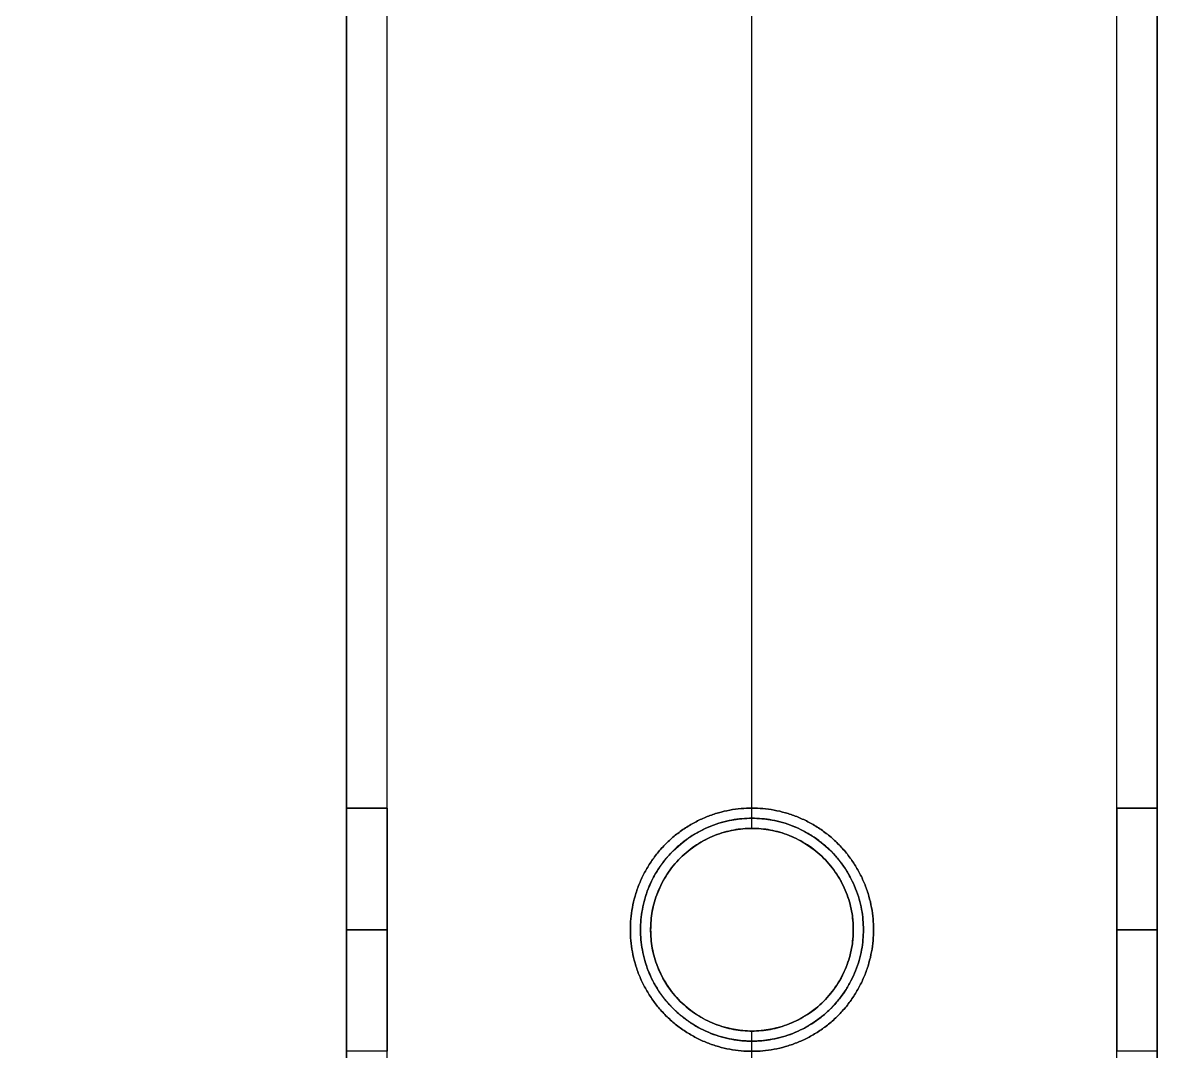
# Model space of a CAD drawing. Header units: millimetres. Extents: x -6529 to 809, y -8611 to 207.
# Drawn here: x -4696.1 to -4640.1, y -3873.4 to -3822.6 of the extents above; entities that cross this region are included whole.
import ezdxf

# ---------------------------------------------------------------- set-up
doc = ezdxf.new("R2010")
doc.units = ezdxf.units.MM
doc.header["$MEASUREMENT"] = 0
for name, color, linetype, true_color in [('gaten$11mm', 7, 'Continuous', 0xff6a35), ('platen', 7, 'Continuous', 0x007f00), ('staal', 5, 'Continuous', 0x0000ff)]:
    doc.layers.add(name, color=color, linetype=linetype, true_color=true_color)

# ---------------------------------------------------------------- blocks, each defined once
blk = doc.blocks.new('top plaat')
at = {"layer": 'platen'}
for p, q in [((20, -1175), (20, -1175, 18)), ((14.5, -1180.5), (14.5, -1180.5, 18)), ((25.5, -1180.5), (25.5, -1180.5, 18)), ((20, -1186), (20, -1186, 18))]:
    blk.add_line(p, q, dxfattribs=at)
for points in [[(0, 0), (0, -309), (0, -618), (0, -927), (0, -1236)], [(0, 0, 18), (0, -309, 18), (0, -618, 18), (0, -927, 18), (0, -1236, 18)], [(0, 0, 9), (0, -309, 9), (0, -618, 9), (0, -927, 9), (0, -1236, 9)]]:
    blk.add_open_spline(points, degree=2, knots=[4655.052018, 4655.052018, 4655.052018, 5274.345164, 5274.345164, 5893.638309, 5893.638309, 5893.638309], dxfattribs=at)
for points, knots in [([(25.5, -1180.5), (25.5, -1186), (20, -1186), (14.5, -1186), (14.5, -1180.5), (14.5, -1175), (20, -1175), (25.5, -1175), (25.5, -1180.5)], [-31.415927, -31.415927, -31.415927, -23.561945, -23.561945, -15.707963, -15.707963, -7.853982, -7.853982, 0, 0, 0]), ([(25.5, -1180.5, 18), (25.5, -1186, 18), (20, -1186, 18), (14.5, -1186, 18), (14.5, -1180.5, 18), (14.5, -1175, 18), (20, -1175, 18), (25.5, -1175, 18), (25.5, -1180.5, 18)], [-31.415927, -31.415927, -31.415927, -23.561945, -23.561945, -15.707963, -15.707963, -7.853982, -7.853982, 0, 0, 0]), ([(25.5, -1180.5, 9), (25.5, -1175, 9), (20, -1175, 9), (14.5, -1175, 9), (14.5, -1180.5, 9), (14.5, -1186, 9), (20, -1186, 9), (25.5, -1186, 9), (25.5, -1180.5, 9)], [0, 0, 0, 7.853982, 7.853982, 15.707963, 15.707963, 23.561945, 23.561945, 31.415927, 31.415927, 31.415927])]:
    blk.add_rational_spline(points, [1, 0.707106781187, 1, 0.707106781187, 1, 0.707106781187, 1, 0.707106781187, 1], degree=2, knots=knots, dxfattribs=at)

msp = doc.modelspace()

# ---------------------------------------------------------------- linework, layer by layer
at = {"layer": 'gaten$11mm'}
msp.add_circle((-4660.11, -3867.394), 5.5, dxfattribs=at)
at = {"layer": 'gaten$11mm', "extrusion": (1, 2.22045e-16, 0)}
msp.add_circle((-3867.394, 20, -4640.11), 5.5, dxfattribs=at)
at = {"layer": 'staal'}
for p, q in [((-4680.11, -3861.394, 1296), (-4678.11, -3861.394, 1296)), ((-4678.11, -3861.394, 20), (-4680.11, -3861.394, 20)), ((-4660.11, -3861.394, 38), (-4660.11, -3861.394, 40)), ((-4660.11, -3861.394), (-4660.11, -3861.394, 2)), ((-4642.11, -3861.394, 1296), (-4640.11, -3861.394, 1296)), ((-4640.11, -3861.394, 20), (-4642.11, -3861.394, 20)), ((-4660.11, -3862.394, 1314), (-4660.11, -3862.394, 1316)), ((-4660.11, -3862.394, 1276), (-4660.11, -3862.394, 1278)), ((-4680.11, -3867.394, 1290), (-4678.11, -3867.394, 1290)), ((-4680.11, -3867.394, 1302), (-4678.11, -3867.394, 1302)), ((-4678.11, -3867.394, 14), (-4680.11, -3867.394, 14)), ((-4678.11, -3867.394, 26), (-4680.11, -3867.394, 26)), ((-4666.11, -3867.394, 38), (-4666.11, -3867.394, 40)), ((-4666.11, -3867.394), (-4666.11, -3867.394, 2)), ((-4665.11, -3867.394, 1276), (-4665.11, -3867.394, 1278)), ((-4665.11, -3867.394, 1314), (-4665.11, -3867.394, 1316)), ((-4655.11, -3867.394, 1314), (-4655.11, -3867.394, 1316)), ((-4655.11, -3867.394, 1276), (-4655.11, -3867.394, 1278)), ((-4654.11, -3867.394, 38), (-4654.11, -3867.394, 40)), ((-4654.11, -3867.394), (-4654.11, -3867.394, 2)), ((-4642.11, -3867.394, 1290), (-4640.11, -3867.394, 1290)), ((-4642.11, -3867.394, 1302), (-4640.11, -3867.394, 1302)), ((-4640.11, -3867.394, 14), (-4642.11, -3867.394, 14)), ((-4640.11, -3867.394, 26), (-4642.11, -3867.394, 26)), ((-4660.11, -3872.394, 1314), (-4660.11, -3872.394, 1316)), ((-4660.11, -3872.394, 1276), (-4660.11, -3872.394, 1278)), ((-4678.11, -3873.394, 20), (-4680.11, -3873.394, 20)), ((-4660.11, -3873.394, 38), (-4660.11, -3873.394, 40)), ((-4660.11, -3873.394), (-4660.11, -3873.394, 2)), ((-4640.11, -3873.394, 20), (-4642.11, -3873.394, 20))]:
    msp.add_line(p, q, dxfattribs=at)
for points in [[(-4640.11, -5087.894), (-5956.11, -5087.894), (-5956.11, -3771.894), (-4640.11, -3771.894)], [(-4680.11, -5047.894), (-5916.11, -5047.894), (-5916.11, -3811.894), (-4680.11, -3811.894)]]:
    msp.add_lwpolyline(points, close=True, dxfattribs=at)
for centre in [(-4660.11, -3867.394, 1276), (-4660.11, -3867.394, 1315), (-4660.11, -3867.394, 1277)]:
    msp.add_circle(centre, 5, dxfattribs=at)
for points in [[(-4640.11, -5087.894, 1276), (-4640.11, -4429.894, 1276), (-4640.11, -3771.894, 1276)], [(-4640.11, -5087.894, 1316), (-4640.11, -4429.894, 1316), (-4640.11, -3771.894, 1316)], [(-4640.11, -3861.394, 1296), (-4640.11, -3816.644, 1296), (-4640.11, -3771.894, 1296)], [(-4640.11, -5087.894), (-4640.11, -4429.894), (-4640.11, -3771.894)], [(-4640.11, -5087.894, 40), (-4640.11, -4429.894, 40), (-4640.11, -3771.894, 40)], [(-4640.11, -3861.394, 20), (-4640.11, -3816.644, 20), (-4640.11, -3771.894, 20)], [(-4642.11, -5085.894, 1314), (-4642.11, -4429.894, 1314), (-4642.11, -3773.894, 1314)], [(-4642.11, -5085.894, 1278), (-4642.11, -4429.894, 1278), (-4642.11, -3773.894, 1278)], [(-4642.11, -3861.394, 1296), (-4642.11, -3817.644, 1296), (-4642.11, -3773.894, 1296)], [(-4642.11, -5085.894, 38), (-4642.11, -4429.894, 38), (-4642.11, -3773.894, 38)], [(-4642.11, -5085.894, 2), (-4642.11, -4429.894, 2), (-4642.11, -3773.894, 2)], [(-4642.11, -3861.394, 20), (-4642.11, -3817.644, 20), (-4642.11, -3773.894, 20)], [(-4660.11, -3862.394, 1316), (-4660.11, -3827.144, 1316), (-4660.11, -3791.894, 1316)], [(-4660.11, -3862.394, 1314), (-4660.11, -3827.144, 1314), (-4660.11, -3791.894, 1314)], [(-4660.11, -3862.394, 1278), (-4660.11, -3827.144, 1278), (-4660.11, -3791.894, 1278)], [(-4660.11, -3862.394, 1276), (-4660.11, -3827.144, 1276), (-4660.11, -3791.894, 1276)], [(-4660.11, -3861.394, 40), (-4660.11, -3826.644, 40), (-4660.11, -3791.894, 40)], [(-4660.11, -3861.394, 38), (-4660.11, -3826.644, 38), (-4660.11, -3791.894, 38)], [(-4660.11, -3861.394, 2), (-4660.11, -3826.644, 2), (-4660.11, -3791.894, 2)], [(-4660.11, -3861.394), (-4660.11, -3826.644), (-4660.11, -3791.894)], [(-4678.11, -5049.894, 1314), (-4678.11, -4429.894, 1314), (-4678.11, -3809.894, 1314)], [(-4678.11, -5049.894, 1278), (-4678.11, -4429.894, 1278), (-4678.11, -3809.894, 1278)], [(-4678.11, -3861.394, 1296), (-4678.11, -3835.644, 1296), (-4678.11, -3809.894, 1296)], [(-4678.11, -5049.894, 38), (-4678.11, -4429.894, 38), (-4678.11, -3809.894, 38)], [(-4678.11, -5049.894, 2), (-4678.11, -4429.894, 2), (-4678.11, -3809.894, 2)], [(-4678.11, -3861.394, 20), (-4678.11, -3835.644, 20), (-4678.11, -3809.894, 20)], [(-4680.11, -5047.894, 1276), (-4680.11, -4429.894, 1276), (-4680.11, -3811.894, 1276)], [(-4680.11, -5047.894, 1316), (-4680.11, -4429.894, 1316), (-4680.11, -3811.894, 1316)], [(-4680.11, -3861.394, 1296), (-4680.11, -3836.644, 1296), (-4680.11, -3811.894, 1296)], [(-4680.11, -5047.894), (-4680.11, -4429.894), (-4680.11, -3811.894)], [(-4680.11, -5047.894, 40), (-4680.11, -4429.894, 40), (-4680.11, -3811.894, 40)], [(-4680.11, -3861.394, 20), (-4680.11, -3836.644, 20), (-4680.11, -3811.894, 20)], [(-4660.11, -3937.394, 1316), (-4660.11, -3904.894, 1316), (-4660.11, -3872.394, 1316)], [(-4660.11, -3937.394, 1314), (-4660.11, -3904.894, 1314), (-4660.11, -3872.394, 1314)], [(-4660.11, -3937.394, 1278), (-4660.11, -3904.894, 1278), (-4660.11, -3872.394, 1278)], [(-4660.11, -3937.394, 1276), (-4660.11, -3904.894, 1276), (-4660.11, -3872.394, 1276)], [(-4680.11, -3936.394, 20), (-4680.11, -3904.894, 20), (-4680.11, -3873.394, 20)], [(-4678.11, -3936.394, 20), (-4678.11, -3904.894, 20), (-4678.11, -3873.394, 20)], [(-4660.11, -3936.394, 40), (-4660.11, -3904.894, 40), (-4660.11, -3873.394, 40)], [(-4660.11, -3936.394, 38), (-4660.11, -3904.894, 38), (-4660.11, -3873.394, 38)], [(-4660.11, -3936.394, 2), (-4660.11, -3904.894, 2), (-4660.11, -3873.394, 2)], [(-4660.11, -3936.394), (-4660.11, -3904.894), (-4660.11, -3873.394)], [(-4642.11, -3936.394, 20), (-4642.11, -3904.894, 20), (-4642.11, -3873.394, 20)], [(-4640.11, -3936.394, 20), (-4640.11, -3904.894, 20), (-4640.11, -3873.394, 20)]]:
    msp.add_open_spline(points, degree=2, dxfattribs=at)
for points, knots in [([(-4680.11, -3867.394, 1290), (-4680.11, -3861.394, 1290), (-4680.11, -3861.394, 1296), (-4680.11, -3861.394, 1302), (-4680.11, -3867.394, 1302), (-4680.11, -3873.394, 1302), (-4680.11, -3873.394, 1296), (-4680.11, -3873.394, 1290), (-4680.11, -3867.394, 1290)], [-31.415927, -31.415927, -31.415927, -23.561945, -23.561945, -15.707963, -15.707963, -7.853982, -7.853982, 0, 0, 0]), ([(-4680.11, -3867.394, 14), (-4680.11, -3861.394, 14), (-4680.11, -3861.394, 20), (-4680.11, -3861.394, 26), (-4680.11, -3867.394, 26), (-4680.11, -3873.394, 26), (-4680.11, -3873.394, 20), (-4680.11, -3873.394, 14), (-4680.11, -3867.394, 14)], [-31.415927, -31.415927, -31.415927, -23.561945, -23.561945, -15.707963, -15.707963, -7.853982, -7.853982, 0, 0, 0]), ([(-4678.11, -3867.394, 1290), (-4678.11, -3873.394, 1290), (-4678.11, -3873.394, 1296), (-4678.11, -3873.394, 1302), (-4678.11, -3867.394, 1302), (-4678.11, -3861.394, 1302), (-4678.11, -3861.394, 1296), (-4678.11, -3861.394, 1290), (-4678.11, -3867.394, 1290)], [0, 0, 0, 7.853982, 7.853982, 15.707963, 15.707963, 23.561945, 23.561945, 31.415927, 31.415927, 31.415927]), ([(-4678.11, -3867.394, 14), (-4678.11, -3873.394, 14), (-4678.11, -3873.394, 20), (-4678.11, -3873.394, 26), (-4678.11, -3867.394, 26), (-4678.11, -3861.394, 26), (-4678.11, -3861.394, 20), (-4678.11, -3861.394, 14), (-4678.11, -3867.394, 14)], [0, 0, 0, 7.853982, 7.853982, 15.707963, 15.707963, 23.561945, 23.561945, 31.415927, 31.415927, 31.415927]), ([(-4666.11, -3867.394, 40), (-4666.11, -3861.394, 40), (-4660.11, -3861.394, 40), (-4654.11, -3861.394, 40), (-4654.11, -3867.394, 40), (-4654.11, -3873.394, 40), (-4660.11, -3873.394, 40), (-4666.11, -3873.394, 40), (-4666.11, -3867.394, 40)], [-31.415927, -31.415927, -31.415927, -23.561945, -23.561945, -15.707963, -15.707963, -7.853982, -7.853982, 0, 0, 0]), ([(-4666.11, -3867.394, 38), (-4666.11, -3873.394, 38), (-4660.11, -3873.394, 38), (-4654.11, -3873.394, 38), (-4654.11, -3867.394, 38), (-4654.11, -3861.394, 38), (-4660.11, -3861.394, 38), (-4666.11, -3861.394, 38), (-4666.11, -3867.394, 38)], [0, 0, 0, 7.853982, 7.853982, 15.707963, 15.707963, 23.561945, 23.561945, 31.415927, 31.415927, 31.415927]), ([(-4666.11, -3867.394, 2), (-4666.11, -3861.394, 2), (-4660.11, -3861.394, 2), (-4654.11, -3861.394, 2), (-4654.11, -3867.394, 2), (-4654.11, -3873.394, 2), (-4660.11, -3873.394, 2), (-4666.11, -3873.394, 2), (-4666.11, -3867.394, 2)], [-31.415927, -31.415927, -31.415927, -23.561945, -23.561945, -15.707963, -15.707963, -7.853982, -7.853982, 0, 0, 0]), ([(-4666.11, -3867.394), (-4666.11, -3873.394), (-4660.11, -3873.394), (-4654.11, -3873.394), (-4654.11, -3867.394), (-4654.11, -3861.394), (-4660.11, -3861.394), (-4666.11, -3861.394), (-4666.11, -3867.394)], [0, 0, 0, 7.853982, 7.853982, 15.707963, 15.707963, 23.561945, 23.561945, 31.415927, 31.415927, 31.415927]), ([(-4642.11, -3867.394, 1290), (-4642.11, -3861.394, 1290), (-4642.11, -3861.394, 1296), (-4642.11, -3861.394, 1302), (-4642.11, -3867.394, 1302), (-4642.11, -3873.394, 1302), (-4642.11, -3873.394, 1296), (-4642.11, -3873.394, 1290), (-4642.11, -3867.394, 1290)], [-31.415927, -31.415927, -31.415927, -23.561945, -23.561945, -15.707963, -15.707963, -7.853982, -7.853982, 0, 0, 0]), ([(-4642.11, -3867.394, 14), (-4642.11, -3861.394, 14), (-4642.11, -3861.394, 20), (-4642.11, -3861.394, 26), (-4642.11, -3867.394, 26), (-4642.11, -3873.394, 26), (-4642.11, -3873.394, 20), (-4642.11, -3873.394, 14), (-4642.11, -3867.394, 14)], [-31.415927, -31.415927, -31.415927, -23.561945, -23.561945, -15.707963, -15.707963, -7.853982, -7.853982, 0, 0, 0]), ([(-4640.11, -3867.394, 1290), (-4640.11, -3873.394, 1290), (-4640.11, -3873.394, 1296), (-4640.11, -3873.394, 1302), (-4640.11, -3867.394, 1302), (-4640.11, -3861.394, 1302), (-4640.11, -3861.394, 1296), (-4640.11, -3861.394, 1290), (-4640.11, -3867.394, 1290)], [0, 0, 0, 7.853982, 7.853982, 15.707963, 15.707963, 23.561945, 23.561945, 31.415927, 31.415927, 31.415927]), ([(-4640.11, -3867.394, 14), (-4640.11, -3873.394, 14), (-4640.11, -3873.394, 20), (-4640.11, -3873.394, 26), (-4640.11, -3867.394, 26), (-4640.11, -3861.394, 26), (-4640.11, -3861.394, 20), (-4640.11, -3861.394, 14), (-4640.11, -3867.394, 14)], [0, 0, 0, 7.853982, 7.853982, 15.707963, 15.707963, 23.561945, 23.561945, 31.415927, 31.415927, 31.415927]), ([(-4665.11, -3867.394, 1316), (-4665.11, -3862.394, 1316), (-4660.11, -3862.394, 1316), (-4655.11, -3862.394, 1316), (-4655.11, -3867.394, 1316), (-4655.11, -3872.394, 1316), (-4660.11, -3872.394, 1316), (-4665.11, -3872.394, 1316), (-4665.11, -3867.394, 1316)], [-31.415927, -31.415927, -31.415927, -23.561945, -23.561945, -15.707963, -15.707963, -7.853982, -7.853982, 0, 0, 0]), ([(-4665.11, -3867.394, 1314), (-4665.11, -3872.394, 1314), (-4660.11, -3872.394, 1314), (-4655.11, -3872.394, 1314), (-4655.11, -3867.394, 1314), (-4655.11, -3862.394, 1314), (-4660.11, -3862.394, 1314), (-4665.11, -3862.394, 1314), (-4665.11, -3867.394, 1314)], [0, 0, 0, 7.853982, 7.853982, 15.707963, 15.707963, 23.561945, 23.561945, 31.415927, 31.415927, 31.415927]), ([(-4665.11, -3867.394, 1278), (-4665.11, -3862.394, 1278), (-4660.11, -3862.394, 1278), (-4655.11, -3862.394, 1278), (-4655.11, -3867.394, 1278), (-4655.11, -3872.394, 1278), (-4660.11, -3872.394, 1278), (-4665.11, -3872.394, 1278), (-4665.11, -3867.394, 1278)], [-31.415927, -31.415927, -31.415927, -23.561945, -23.561945, -15.707963, -15.707963, -7.853982, -7.853982, 0, 0, 0])]:
    msp.add_rational_spline(points, [1, 0.707106781187, 1, 0.707106781187, 1, 0.707106781187, 1, 0.707106781187, 1], degree=2, knots=knots, dxfattribs=at)

# ---------------------------------------------------------------- block references
at = {"layer": 'platen', "rotation": 180}
msp.add_blockref('top plaat', (-4640.11, -5047.894, 1316), dxfattribs=at)

doc.saveas('drawing.dxf')
